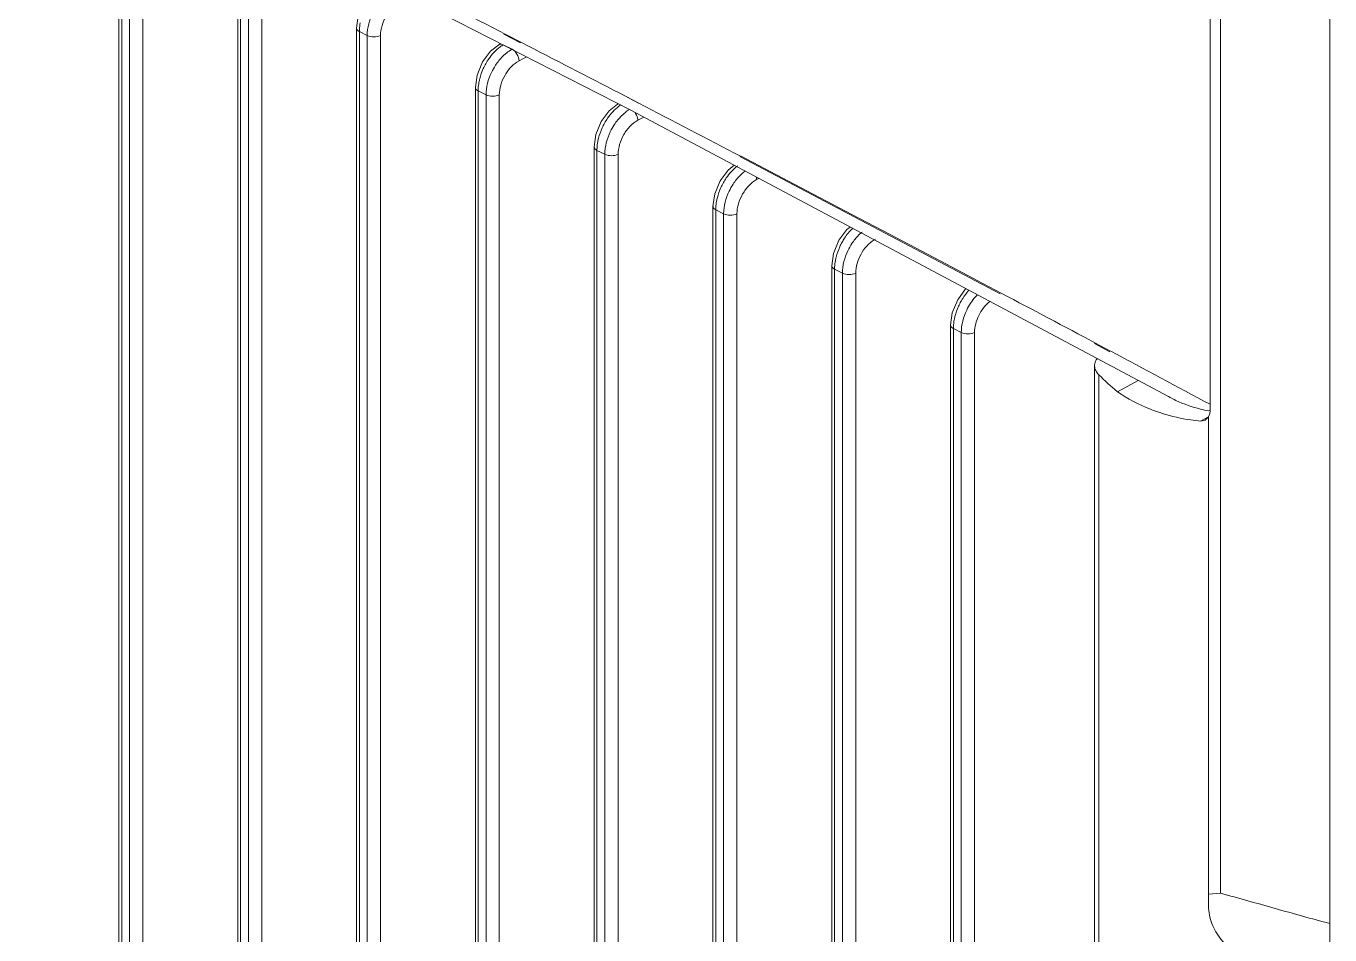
# Model space of a CAD drawing. Header units: millimetres. Extents: x 1177 to 4147, y 93 to 2194.
# Drawn here: x 3228.07 to 3275.88, y 826.51 to 859.82 of the extents above; entities that cross this region are included whole.
import ezdxf

# ---------------------------------------------------------------- set-up
doc = ezdxf.new("R2010")
doc.units = ezdxf.units.MM
doc.header["$LTSCALE"] = 0.1
doc.layers.get('0').update_dxf_attribs({"lineweight": 13})

# ---------------------------------------------------------------- blocks, each defined once
blk = doc.blocks.new('01')
for p, q in [((3602.806, 765.36), (3602.806, 836.374)), ((3608.534, 747.332), (3608.534, 834.783)), ((3540.074, 822.635), (3571.916, 806.359)), ((3545.107, 747.16), (3545.107, 816.876)), ((3545.254, 746.984), (3545.254, 816.699)), ((3545.666, 816.493), (3545.666, 746.777)), ((3546.364, 816.489), (3546.364, 746.773)), ((3551.33, 744.049), (3551.33, 813.765)), ((3551.476, 743.872), (3551.476, 813.588)), ((3551.888, 813.382), (3551.888, 743.666)), ((3552.586, 813.377), (3552.586, 743.662)), ((3602.262, 811.377), (3602.262, 790.661)), ((3557.552, 740.938), (3557.552, 810.654)), ((3557.699, 740.761), (3557.699, 810.477)), ((3557.699, 810.477), (3558.111, 810.271)), ((3558.111, 810.271), (3558.111, 740.555)), ((3558.809, 810.266), (3558.809, 740.55)), ((3565.275, 810.329), (3566.143, 809.887)), ((3565.332, 810.343), (3566.194, 809.9)), ((3564.998, 809.785), (3565.098, 809.844)), ((3565.235, 809.778), (3565.7, 809.546)), ((3566.453, 809.151), (3566.063, 808.941)), ((3563.775, 737.827), (3563.775, 807.542)), ((3563.921, 737.65), (3563.921, 807.366)), ((3563.921, 807.366), (3564.334, 807.159)), ((3571.338, 807.242), (3572.334, 806.726)), ((3571.338, 807.242), (3572.323, 806.723)), ((3564.334, 807.159), (3564.334, 737.444)), ((3565.031, 807.155), (3565.031, 737.439)), ((3571.221, 806.674), (3571.221, 806.674)), ((3571.916, 806.359), (3600.072, 791.359)), ((3572.596, 805.997), (3572.285, 805.83)), ((3569.997, 734.715), (3569.997, 804.431)), ((3570.144, 734.539), (3570.144, 804.254)), ((3570.144, 804.254), (3570.556, 804.048)), ((3570.556, 804.048), (3570.556, 734.332)), ((3571.254, 804.044), (3571.254, 734.328)), ((3577.633, 803.923), (3591.268, 796.735)), ((3577.689, 803.941), (3580.15, 802.655)), ((3578.627, 802.783), (3578.508, 802.719)), ((3580.15, 802.655), (3583.868, 800.707)), ((3576.22, 731.604), (3576.22, 801.32)), ((3576.366, 801.143), (3576.779, 800.937)), ((3576.366, 731.427), (3576.366, 801.143)), ((3576.779, 800.937), (3576.779, 731.221)), ((3577.476, 800.932), (3577.476, 731.217)), ((3583.868, 800.707), (3585.495, 799.852)), ((3585.495, 799.852), (3586.101, 799.532)), ((3586.101, 799.532), (3586.535, 799.304)), ((3586.535, 799.304), (3587.415, 798.841)), ((3587.415, 798.841), (3588.127, 798.465)), ((3588.127, 798.465), (3589.858, 797.551)), ((3582.442, 728.493), (3582.442, 798.208)), ((3582.589, 798.032), (3583.001, 797.826)), ((3582.589, 728.316), (3582.589, 798.032)), ((3583.001, 797.826), (3583.001, 728.11)), ((3583.699, 797.821), (3583.699, 728.105)), ((3589.858, 797.551), (3590.02, 797.465)), ((3590.02, 797.465), (3591.346, 796.764)), ((3588.665, 725.382), (3588.665, 795.097)), ((3588.811, 794.92), (3589.224, 794.714)), ((3588.811, 725.205), (3588.811, 794.92)), ((3589.224, 794.714), (3589.224, 724.999)), ((3589.921, 794.71), (3589.921, 724.994)), ((3596.197, 794.136), (3597.013, 793.706)), ((3596.251, 794.162), (3597.001, 793.763)), ((3597.001, 793.763), (3597.061, 793.731)), ((3596.21, 792.972), (3596.21, 667.728)), ((3596.433, 667.271), (3596.433, 792.499)), ((3598.484, 792.205), (3597.4, 791.614)), ((3601.764, 790.072), (3602.167, 790.301)), ((3602.17, 790.304), (3602, 790.118)), ((3602.259, 790.625), (3602.167, 790.616)), ((3602.173, 765.303), (3602.17, 790.304)), ((3602, 790.118), (3601.764, 790.072)), ((3602.173, 765.303), (3602.806, 765.36))]:
    blk.add_line(p, q)
for points in [[(3558.776, 812.897), (3558.343, 812.55), (3557.927, 811.991), (3557.643, 811.303), (3557.552, 810.653)], [(3564.998, 809.785), (3564.565, 809.439), (3564.15, 808.88), (3563.865, 808.192), (3563.775, 807.542)], [(3571.221, 806.674), (3570.788, 806.328), (3570.372, 805.769), (3570.088, 805.081), (3569.997, 804.431)], [(3577.332, 803.473), (3577.01, 803.216), (3576.595, 802.658), (3576.31, 801.969), (3576.22, 801.319)], [(3583.401, 800.24), (3583.233, 800.105), (3582.817, 799.546), (3582.533, 798.858), (3582.442, 798.208)], [(3589.471, 797.006), (3589.455, 796.994), (3589.04, 796.435), (3588.755, 795.747), (3588.665, 795.097)]]:
    blk.add_lwpolyline(points)
for centre, radius, start, end in [((2425.084, -1405.283), 2491.82, 62.767874, 62.904937), ((2420.792, -1413.624), 2501.2, 62.613036, 62.745678), ((3567.222, 807.166), 3.325, 150.84268, 155.67581), ((3572.441, 805.003), 1.933, 122.7534, 126.2439), ((2408.989, -1436.387), 2526.841, 62.450533, 62.58741), ((3573.445, 804.054), 3.325, 150.84268, 155.67581), ((3578.75, 801.772), 2.081, 126.2255, 128.26316), ((3579.265, 801.357), 2.265, 126.83881, 130.09171), ((3579.668, 800.943), 3.325, 150.84268, 155.67581), ((3585.572, 798.144), 2.397, 130.07624, 131.68001), ((3585.89, 797.832), 3.325, 150.84268, 155.67581), ((3585.385, 798.39), 1.382, 118.26158, 121.45116), ((3592.113, 794.721), 3.325, 150.84268, 155.67581), ((2344.576, -1558.996), 2665.341, 61.990904, 62.110275), ((2321.265, -1602.818), 2714.978, 61.847098, 61.971511), ((3603.468, 797.602), 7.106, 256.09918, 259.45154)]:
    blk.add_arc(centre, radius, start, end)
blk.add_ellipse((3624.533, 800.666), major_axis=(31.622, 0.928), ratio=0.521057, start_param=-2.680156, end_param=-2.617318)
for points, knots in [([(3559.84, 812.053), (3559.693, 811.973), (3559.412, 811.749), (3559.088, 811.311), (3558.869, 810.804), (3558.809, 810.441), (3558.809, 810.266)], [0, 0, 0, 0, 0.234324, 0.493124, 0.755655, 1, 1, 1, 1]), ([(3558.608, 811.817), (3558.53, 811.698), (3558.262, 811.224), (3558.111, 810.674), (3558.111, 810.271)], [0, 0, 0, 0, 0.260717, 1, 1, 1, 1]), ([(3557.552, 810.653), (3557.552, 810.637), (3557.569, 810.557), (3557.643, 810.505), (3557.699, 810.477)], [0, 0, 0, 0, 0.209565, 1, 1, 1, 1]), ([(3557.699, 810.477), (3557.699, 810.514), (3557.703, 810.667), (3557.721, 810.819), (3557.743, 810.933)], [0, 0, 0, 0, 0.241689, 1, 1, 1, 1]), ([(3558.809, 810.266), (3558.701, 810.215), (3558.459, 810.178), (3558.217, 810.218), (3558.111, 810.271)], [0, 0, 0, 0, 0.501917, 1, 1, 1, 1]), ([(3564.318, 808.786), (3564.369, 808.876), (3564.575, 809.207), (3564.844, 809.504), (3565.075, 809.673)], [0, 0, 0, 0, 0.264322, 1, 1, 1, 1]), ([(3565.361, 809.312), (3565.312, 809.271), (3565.113, 809.089), (3564.942, 808.877), (3564.83, 808.706)], [0, 0, 0, 0, 0.240639, 1, 1, 1, 1]), ([(3564.999, 809.785), (3565.031, 809.805), (3565.115, 809.822), (3565.195, 809.797), (3565.235, 809.778)], [0, 0, 0, 0, 0.45944, 1, 1, 1, 1]), ([(3565.7, 809.546), (3565.671, 809.53), (3565.552, 809.461), (3565.441, 809.379), (3565.361, 809.312)], [0, 0, 0, 0, 0.24092, 1, 1, 1, 1]), ([(3566.063, 808.941), (3566.057, 809.065), (3565.972, 809.3), (3565.804, 809.491), (3565.7, 809.546)], [0, 0, 0, 0, 0.511053, 1, 1, 1, 1]), ([(3564.83, 808.706), (3564.752, 808.587), (3564.485, 808.112), (3564.334, 807.563), (3564.334, 807.159)], [0, 0, 0, 0, 0.260717, 1, 1, 1, 1]), ([(3566.063, 808.941), (3565.915, 808.862), (3565.635, 808.638), (3565.31, 808.2), (3565.091, 807.693), (3565.031, 807.33), (3565.031, 807.155)], [0, 0, 0, 0, 0.234324, 0.493124, 0.755655, 1, 1, 1, 1]), ([(3563.965, 807.822), (3563.977, 807.882), (3564.03, 808.126), (3564.114, 808.363), (3564.192, 808.535)], [0, 0, 0, 0, 0.244225, 1, 1, 1, 1]), ([(3563.775, 807.542), (3563.775, 807.525), (3563.792, 807.446), (3563.865, 807.393), (3563.921, 807.366)], [0, 0, 0, 0, 0.209565, 1, 1, 1, 1]), ([(3563.921, 807.366), (3563.921, 807.402), (3563.925, 807.555), (3563.944, 807.708), (3563.965, 807.822)], [0, 0, 0, 0, 0.241689, 1, 1, 1, 1]), ([(3565.031, 807.155), (3564.924, 807.104), (3564.682, 807.067), (3564.439, 807.106), (3564.334, 807.159)], [0, 0, 0, 0, 0.501917, 1, 1, 1, 1]), ([(3570.541, 805.674), (3570.591, 805.765), (3570.797, 806.096), (3571.066, 806.392), (3571.298, 806.562)], [0, 0, 0, 0, 0.264322, 1, 1, 1, 1]), ([(3571.584, 806.201), (3571.534, 806.159), (3571.335, 805.978), (3571.165, 805.766), (3571.053, 805.595)], [0, 0, 0, 0, 0.240639, 1, 1, 1, 1]), ([(3572.285, 805.83), (3572.138, 805.751), (3571.857, 805.526), (3571.533, 805.088), (3571.314, 804.581), (3571.254, 804.218), (3571.254, 804.044)], [0, 0, 0, 0, 0.234324, 0.493124, 0.755655, 1, 1, 1, 1]), ([(3571.852, 806.394), (3571.829, 806.38), (3571.736, 806.321), (3571.648, 806.255), (3571.584, 806.201)], [0, 0, 0, 0, 0.243021, 1, 1, 1, 1]), ([(3572.285, 805.83), (3572.284, 805.866), (3572.261, 806.018), (3572.193, 806.161), (3572.122, 806.255)], [0, 0, 0, 0, 0.232542, 1, 1, 1, 1]), ([(3570.188, 804.711), (3570.199, 804.771), (3570.253, 805.015), (3570.337, 805.252), (3570.415, 805.424)], [0, 0, 0, 0, 0.244225, 1, 1, 1, 1]), ([(3571.053, 805.595), (3570.975, 805.476), (3570.707, 805.001), (3570.556, 804.451), (3570.556, 804.048)], [0, 0, 0, 0, 0.260717, 1, 1, 1, 1]), ([(3570.144, 804.254), (3570.144, 804.291), (3570.148, 804.444), (3570.167, 804.597), (3570.188, 804.711)], [0, 0, 0, 0, 0.241689, 1, 1, 1, 1]), ([(3569.997, 804.431), (3569.997, 804.414), (3570.015, 804.335), (3570.088, 804.282), (3570.144, 804.254)], [0, 0, 0, 0, 0.209565, 1, 1, 1, 1]), ([(3571.254, 804.044), (3571.146, 803.992), (3570.904, 803.956), (3570.662, 803.995), (3570.556, 804.048)], [0, 0, 0, 0, 0.501917, 1, 1, 1, 1]), ([(3576.764, 802.563), (3576.81, 802.647), (3577.002, 802.958), (3577.25, 803.239), (3577.461, 803.406)], [0, 0, 0, 0, 0.262642, 1, 1, 1, 1]), ([(3577.275, 802.483), (3577.197, 802.365), (3576.93, 801.89), (3576.779, 801.34), (3576.779, 800.937)], [0, 0, 0, 0, 0.260717, 1, 1, 1, 1]), ([(3577.806, 803.09), (3577.757, 803.048), (3577.558, 802.866), (3577.387, 802.654), (3577.275, 802.483)], [0, 0, 0, 0, 0.240639, 1, 1, 1, 1]), ([(3578.508, 802.719), (3578.36, 802.64), (3578.08, 802.415), (3577.756, 801.977), (3577.536, 801.47), (3577.476, 801.107), (3577.476, 800.932)], [0, 0, 0, 0, 0.234324, 0.493124, 0.755655, 1, 1, 1, 1]), ([(3578.508, 802.719), (3578.507, 802.731), (3578.503, 802.78), (3578.494, 802.828), (3578.483, 802.864)], [0, 0, 0, 0, 0.237227, 1, 1, 1, 1]), ([(3576.41, 801.599), (3576.422, 801.659), (3576.475, 801.903), (3576.56, 802.141), (3576.637, 802.313)], [0, 0, 0, 0, 0.244225, 1, 1, 1, 1]), ([(3576.22, 801.319), (3576.22, 801.303), (3576.237, 801.223), (3576.311, 801.171), (3576.366, 801.143)], [0, 0, 0, 0, 0.209565, 1, 1, 1, 1]), ([(3576.366, 801.143), (3576.366, 801.18), (3576.37, 801.333), (3576.389, 801.485), (3576.41, 801.599)], [0, 0, 0, 0, 0.241689, 1, 1, 1, 1]), ([(3577.476, 800.932), (3577.369, 800.881), (3577.127, 800.845), (3576.884, 800.884), (3576.779, 800.937)], [0, 0, 0, 0, 0.501917, 1, 1, 1, 1]), ([(3582.986, 799.452), (3583.024, 799.52), (3583.181, 799.779), (3583.374, 800.016), (3583.538, 800.169)], [0, 0, 0, 0, 0.258854, 1, 1, 1, 1]), ([(3583.978, 799.935), (3583.933, 799.895), (3583.755, 799.724), (3583.601, 799.529), (3583.498, 799.372)], [0, 0, 0, 0, 0.241866, 1, 1, 1, 1]), ([(3582.633, 798.488), (3582.644, 798.548), (3582.698, 798.792), (3582.782, 799.029), (3582.86, 799.201)], [0, 0, 0, 0, 0.244225, 1, 1, 1, 1]), ([(3583.498, 799.372), (3583.42, 799.253), (3583.152, 798.778), (3583.001, 798.229), (3583.001, 797.826)], [0, 0, 0, 0, 0.260717, 1, 1, 1, 1]), ([(3584.664, 799.569), (3584.374, 799.392), (3583.91, 798.847), (3583.699, 798.166), (3583.699, 797.821)], [0, 0, 0, 0, 0.496522, 1, 1, 1, 1]), ([(3582.589, 798.032), (3582.589, 798.069), (3582.593, 798.222), (3582.612, 798.374), (3582.633, 798.488)], [0, 0, 0, 0, 0.241689, 1, 1, 1, 1]), ([(3582.442, 798.208), (3582.442, 798.191), (3582.46, 798.112), (3582.533, 798.06), (3582.589, 798.032)], [0, 0, 0, 0, 0.209565, 1, 1, 1, 1]), ([(3583.699, 797.821), (3583.591, 797.77), (3583.349, 797.733), (3583.107, 797.773), (3583.001, 797.826)], [0, 0, 0, 0, 0.501917, 1, 1, 1, 1]), ([(3589.209, 796.341), (3589.239, 796.394), (3589.361, 796.601), (3589.507, 796.794), (3589.629, 796.925)], [0, 0, 0, 0, 0.255919, 1, 1, 1, 1]), ([(3590.063, 796.691), (3590.032, 796.659), (3589.907, 796.524), (3589.796, 796.377), (3589.72, 796.261)], [0, 0, 0, 0, 0.244891, 1, 1, 1, 1]), ([(3590.721, 796.342), (3590.477, 796.146), (3590.094, 795.635), (3589.921, 795.017), (3589.921, 794.71)], [0, 0, 0, 0, 0.504433, 1, 1, 1, 1]), ([(3588.855, 795.377), (3588.867, 795.437), (3588.921, 795.681), (3589.005, 795.918), (3589.082, 796.09)], [0, 0, 0, 0, 0.244225, 1, 1, 1, 1]), ([(3589.72, 796.261), (3589.642, 796.142), (3589.375, 795.667), (3589.224, 795.117), (3589.224, 794.714)], [0, 0, 0, 0, 0.260717, 1, 1, 1, 1]), ([(3588.665, 795.097), (3588.665, 795.08), (3588.682, 795.001), (3588.756, 794.948), (3588.811, 794.92)], [0, 0, 0, 0, 0.209565, 1, 1, 1, 1]), ([(3588.811, 794.92), (3588.811, 794.957), (3588.815, 795.11), (3588.834, 795.263), (3588.855, 795.377)], [0, 0, 0, 0, 0.241689, 1, 1, 1, 1]), ([(3589.921, 794.71), (3589.814, 794.659), (3589.572, 794.622), (3589.329, 794.661), (3589.224, 794.714)], [0, 0, 0, 0, 0.501917, 1, 1, 1, 1]), ([(3596.21, 792.972), (3596.21, 793.004), (3596.222, 793.137), (3596.281, 793.262), (3596.34, 793.345)], [0, 0, 0, 0, 0.238181, 1, 1, 1, 1]), ([(3596.433, 792.499), (3596.366, 792.565), (3596.255, 792.709), (3596.21, 792.889), (3596.21, 792.972)], [0, 0, 0, 0, 0.5285, 1, 1, 1, 1]), ([(3599.756, 790.479), (3599.545, 790.545), (3598.721, 790.836), (3597.94, 791.248), (3597.4, 791.614)], [0, 0, 0, 0, 0.253158, 1, 1, 1, 1]), ([(3600.072, 791.359), (3600.203, 791.287), (3600.743, 791.016), (3601.318, 790.813), (3601.761, 790.704)], [0, 0, 0, 0, 0.246432, 1, 1, 1, 1]), ([(3601.764, 790.072), (3601.591, 790.089), (3600.913, 790.174), (3600.243, 790.326), (3599.756, 790.479)], [0, 0, 0, 0, 0.254007, 1, 1, 1, 1]), ([(3603.682, 762.194), (3603.569, 762.289), (3603.327, 762.46), (3602.976, 762.752), (3602.68, 763.121), (3602.362, 763.672), (3602.183, 764.281), (3602.162, 764.879), (3602.172, 765.163), (3602.172, 765.302)], [0, 0, 0, 0, 0.121221, 0.244043, 0.374304, 0.508184, 0.766586, 0.885066, 1, 1, 1, 1]), ([(3608.534, 763.769), (3607.573, 764.017), (3605.669, 764.564), (3603.76, 765.094), (3602.806, 765.36)], [0, 0, 0, 0, 0.500511, 1, 1, 1, 1])]:
    blk.add_open_spline(points, degree=3, knots=knots)
for points in [[(3565.075, 809.673), (3565.127, 809.711), (3565.18, 809.746), (3565.235, 809.778)], [(3571.221, 806.674), (3571.235, 806.682), (3571.25, 806.689), (3571.265, 806.693)], [(3602.238, 790.469), (3602.223, 790.411), (3602.2, 790.355), (3602.17, 790.304)], [(3602.262, 790.661), (3602.262, 790.596), (3602.254, 790.531), (3602.238, 790.469)]]:
    blk.add_open_spline(points, degree=3)

msp = doc.modelspace()

# ---------------------------------------------------------------- block references
at = {"xscale": 0.7, "yscale": 0.7, "zscale": 0.7}
msp.add_blockref('01', (749.903, 292.29), dxfattribs=at)

doc.saveas('drawing.dxf')
